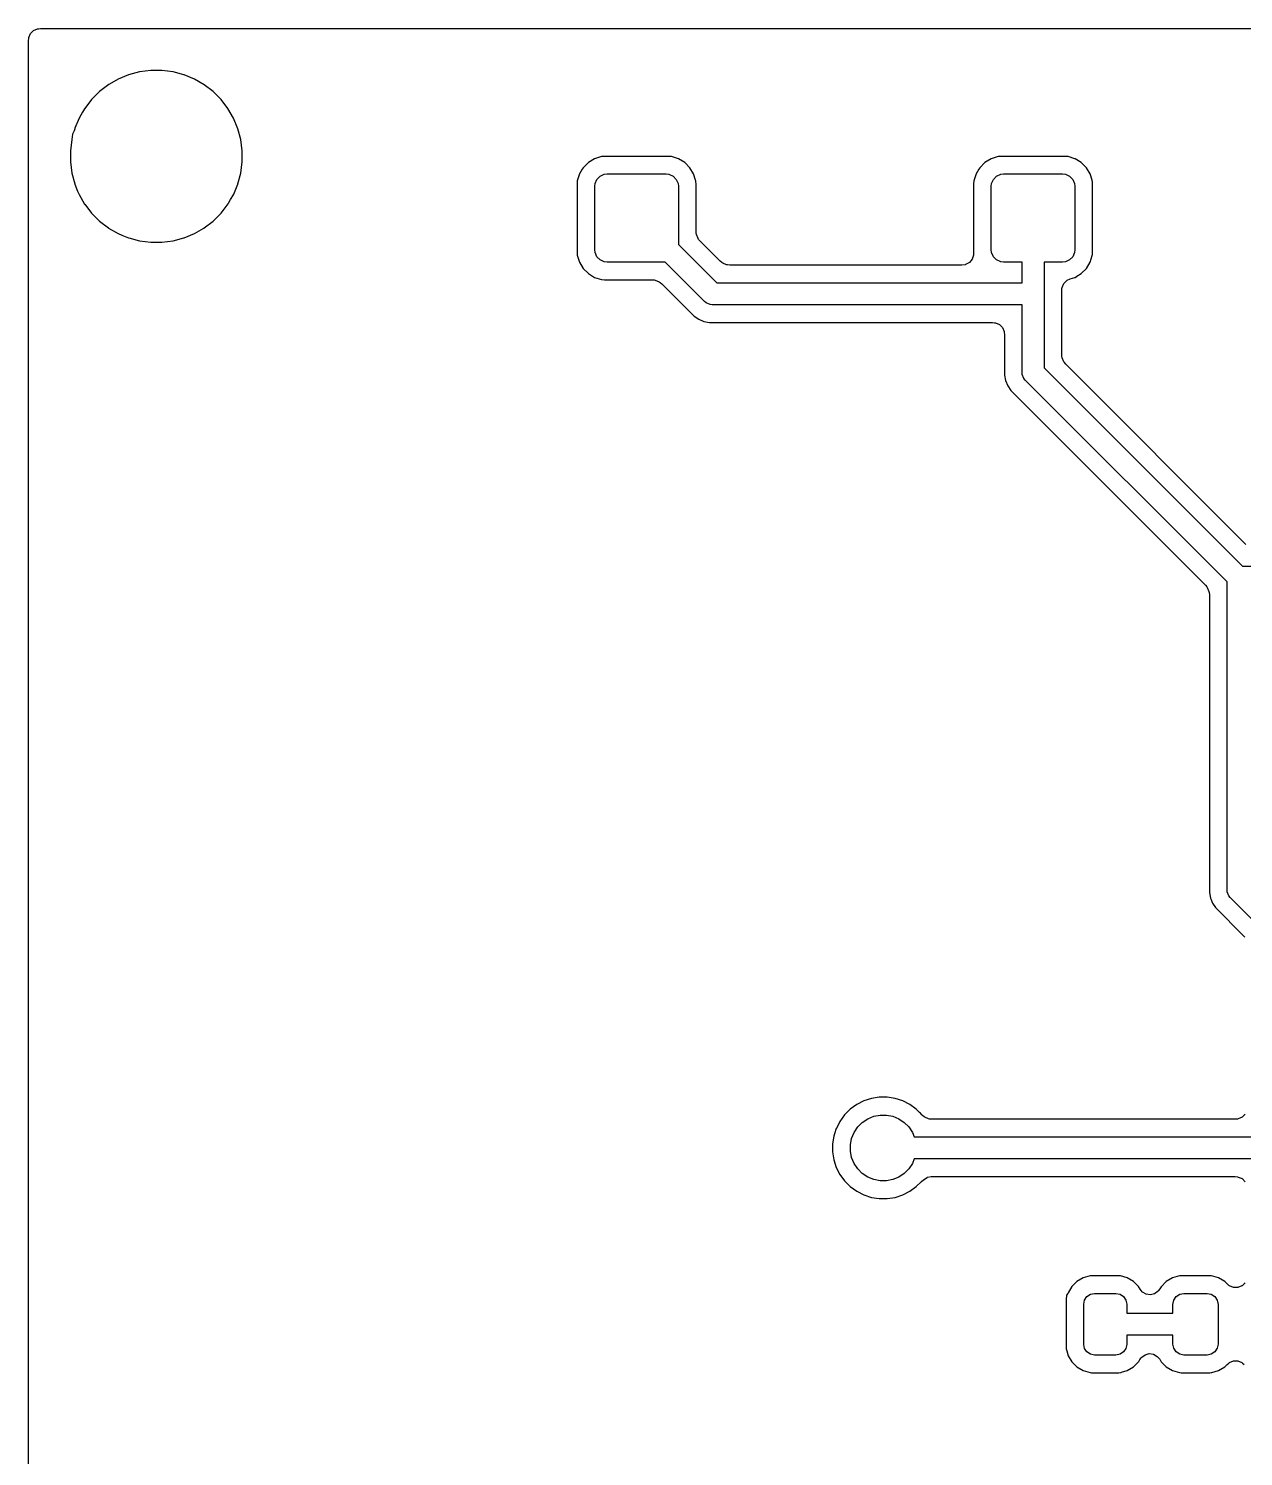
# Model space of a CAD drawing. Header units: millimetres. Extents: x 4 to 142, y 15 to 79.
# Drawn here: x 3.52 to 31.1, y 46.99 to 79.39 of the extents above; entities that cross this region are included whole.
import ezdxf

# ---------------------------------------------------------------- set-up
doc = ezdxf.new("R2010")
doc.units = ezdxf.units.MM
doc.layers.add('B.Cu', color=1, linetype='CONTINUOUS')

msp = doc.modelspace()

# ---------------------------------------------------------------- linework, layer by layer
at = {"layer": 'B.Cu'}
for points in [[(3.5234, 14.8636), (3.5234, 79.1164), (3.5234, 79.1165), (3.5282, 79.165), (3.5282, 79.1651), (3.5322, 79.1855), (3.5323, 79.1855), (3.5694, 79.2752), (3.5695, 79.2753), (3.6381, 79.3439), (3.6382, 79.344), (3.7278, 79.3811), (3.7279, 79.3812), (3.7483, 79.3852), (3.7484, 79.3852), (3.7969, 79.39), (3.797, 79.39), (142.0498, 79.39)], [(31.1546, 67.6808), (27.0642, 71.7712), (27.0641, 71.7712), (27.0332, 71.8089), (27.0332, 71.8089), (27.0204, 71.8281), (27.0204, 71.8282), (26.9832, 71.9178), (26.9832, 71.9179), (26.9819, 71.9245), (26.9787, 71.9405), (26.9787, 71.9406), (26.9739, 71.9891), (26.9739, 71.9891), (26.9739, 73.4432), (26.9739, 73.4433), (26.9787, 73.4918), (26.9787, 73.4918), (26.983, 73.5134), (26.983, 73.5135), (27.0201, 73.6031), (27.0202, 73.6033), (27.0888, 73.6719), (27.0889, 73.672), (27.1007, 73.6798), (27.1008, 73.6799), (27.1649, 73.7105), (27.165, 73.7105), (27.275, 73.7448), (27.2752, 73.7449), (27.3117, 73.767), (27.3191, 73.7715), (27.4163, 73.8302), (27.4165, 73.8304), (27.533, 73.9469), (27.5332, 73.9471), (27.6185, 74.0882), (27.6186, 74.0884), (27.667, 74.2437), (27.668, 74.2469), (27.668, 74.2471), (27.6684, 74.2496), (27.6684, 74.2497), (27.6687, 74.2572), (27.6687, 74.2572), (27.6687, 74.2572), (27.6702, 74.2733), (27.6701, 74.2733), (27.6702, 74.2733), (27.6702, 74.2733), (27.6702, 74.2733), (27.6702, 74.2733), (27.6702, 74.2734), (27.6739, 74.3144), (27.6739, 74.3145), (27.6739, 75.8655), (27.6739, 75.8656), (27.6695, 75.9135), (27.6695, 75.9135), (27.6695, 75.9135), (27.6695, 75.9135), (27.6687, 75.9228), (27.6687, 75.9229), (27.6684, 75.9303), (27.6683, 75.9304), (27.6675, 75.9377), (27.6674, 75.9379), (27.6626, 75.9502), (27.6626, 75.9502), (27.6186, 76.0916), (27.6185, 76.0918), (27.5332, 76.2329), (27.533, 76.2331), (27.4165, 76.3496), (27.4163, 76.3498), (27.2752, 76.4351), (27.275, 76.4352), (27.1175, 76.4842), (27.1173, 76.4843), (27.049, 76.4905), (27.0489, 76.4905), (25.5979, 76.4905), (25.5978, 76.4905), (25.5295, 76.4843), (25.5293, 76.4842), (25.3718, 76.4352), (25.3716, 76.4351), (25.2305, 76.3498), (25.2303, 76.3496), (25.1137, 76.2331), (25.1136, 76.2329), (25.0917, 76.1967), (25.0917, 76.1967), (25.0283, 76.0918), (25.0282, 76.0916), (24.9792, 75.9341), (24.9791, 75.9339), (24.9733, 75.8697), (24.9733, 75.8697), (24.973, 75.8671), (24.973, 75.8671), (24.9729, 75.8656), (24.9729, 75.8655), (24.9729, 74.3145), (24.9729, 74.3144), (24.9731, 74.309), (24.9731, 74.3088), (24.9726, 74.3083), (24.9726, 74.308), (24.9723, 74.2686), (24.9723, 74.2685), (24.9701, 74.2478), (24.9701, 74.2478), (24.9412, 74.1551), (24.9411, 74.155), (24.879, 74.0805), (24.8789, 74.0804), (24.793, 74.0353), (24.7929, 74.0352), (24.7805, 74.0316), (24.7804, 74.0316), (24.71, 74.0214), (24.7099, 74.0214), (19.4396, 74.0214), (19.4396, 74.0214), (19.3911, 74.0262), (19.391, 74.0262), (19.3684, 74.0307), (19.3683, 74.0307), (19.2787, 74.0678), (19.2786, 74.0679), (19.2594, 74.0807), (19.2594, 74.0807), (19.2217, 74.1116), (19.2217, 74.1117), (18.7642, 74.5692), (18.7641, 74.5692), (18.7332, 74.6069), (18.7332, 74.6069), (18.7204, 74.6261), (18.7204, 74.6262), (18.6832, 74.7158), (18.6832, 74.7159), (18.6819, 74.7225), (18.6787, 74.7385), (18.6787, 74.7386), (18.6739, 74.7871), (18.6739, 74.7871), (18.6739, 75.8655), (18.6739, 75.8656), (18.6695, 75.9135), (18.6695, 75.9135), (18.6695, 75.9135), (18.6695, 75.9135), (18.6687, 75.9228), (18.6687, 75.9229), (18.6684, 75.9303), (18.6683, 75.9304), (18.6675, 75.9377), (18.6674, 75.9379), (18.6626, 75.9502), (18.6626, 75.9502), (18.6186, 76.0916), (18.6185, 76.0918), (18.5332, 76.2329), (18.533, 76.2331), (18.4165, 76.3496), (18.4163, 76.3498), (18.2752, 76.4351), (18.275, 76.4352), (18.1175, 76.4842), (18.1173, 76.4843), (18.049, 76.4905), (18.0489, 76.4905), (16.5979, 76.4905), (16.5978, 76.4905), (16.5295, 76.4843), (16.5293, 76.4842), (16.3718, 76.4352), (16.3716, 76.4351), (16.2305, 76.3498), (16.2303, 76.3496), (16.1137, 76.2331), (16.1136, 76.2329), (16.0917, 76.1967), (16.0917, 76.1967), (16.0283, 76.0918), (16.0282, 76.0916), (15.9792, 75.9341), (15.9791, 75.9339), (15.9733, 75.8697), (15.9733, 75.8697), (15.973, 75.8671), (15.973, 75.8671), (15.9729, 75.8656), (15.9729, 75.8655), (15.9729, 74.3145), (15.9729, 74.3144), (15.9729, 74.3139), (15.9729, 74.3139), (15.9731, 74.312), (15.9791, 74.2461), (15.9792, 74.2459), (16.0282, 74.0884), (16.0283, 74.0882), (16.1136, 73.9471), (16.1137, 73.9469), (16.2303, 73.8303), (16.2305, 73.8302), (16.3716, 73.7449), (16.3718, 73.7448), (16.5293, 73.6958), (16.5295, 73.6957), (16.5978, 73.6895), (16.5979, 73.6895), (17.6763, 73.6895), (17.6763, 73.6895), (17.7248, 73.6847), (17.7249, 73.6847), (17.7475, 73.6802), (17.7476, 73.6802), (17.8372, 73.643), (17.8373, 73.643), (17.8565, 73.6302), (17.8565, 73.6302), (17.8942, 73.5992), (17.8943, 73.5992), (18.6278, 72.8657), (18.6279, 72.8656), (18.7343, 72.7945), (18.7345, 72.7944), (18.8527, 72.7454), (18.8529, 72.7454), (18.9783, 72.7204), (18.9785, 72.7204), (25.3993, 72.7204), (25.3994, 72.7204), (25.4479, 72.7156), (25.448, 72.7156), (25.4684, 72.7116), (25.4685, 72.7115), (25.5581, 72.6744), (25.5582, 72.6743), (25.6268, 72.6057), (25.6269, 72.6056), (25.664, 72.516), (25.6641, 72.5159), (25.6681, 72.4955), (25.6681, 72.4954), (25.6729, 72.4469), (25.6729, 72.4468), (25.6729, 71.528), (25.6729, 71.5278), (25.6979, 71.4024), (25.6979, 71.4022), (25.7469, 71.2839), (25.7469, 71.2839), (25.7469, 71.2838), (25.7471, 71.2834), (25.7472, 71.2833), (25.7494, 71.2802), (25.7494, 71.2802), (25.7494, 71.2802), (25.8181, 71.1774), (25.8182, 71.1773), (30.2346, 66.7609), (30.2347, 66.7608), (30.2656, 66.7231), (30.2656, 66.7231), (30.2784, 66.7039), (30.2784, 66.7038), (30.3156, 66.6142), (30.3156, 66.6141), (30.3201, 66.5915), (30.3201, 66.5914), (30.3249, 66.5429), (30.3249, 66.5429), (30.3249, 59.7865), (30.3249, 59.7863), (30.3499, 59.6609), (30.3499, 59.6607), (30.3574, 59.6426), (30.3989, 59.5425), (30.399, 59.5423), (30.4614, 59.4488), (30.4614, 59.4488), (30.4643, 59.444), (30.4643, 59.4439), (30.4701, 59.4359), (30.4702, 59.4358), (31.0951, 58.8108), (31.0952, 58.8108), (31.1261, 58.7731)], [(31.6248, 58.8476), (30.7986, 59.6737), (30.7986, 59.6738), (30.7676, 59.7116), (30.7675, 59.7117), (30.7302, 59.8017), (30.7302, 59.8018), (30.7254, 59.8505), (30.7254, 59.8505), (30.7254, 66.836), (30.7251, 66.8367), (26.1466, 71.4152), (26.1466, 71.4153), (26.1156, 71.4531), (26.1155, 71.4532), (26.0782, 71.5432), (26.0782, 71.5433), (26.0734, 71.592), (26.0734, 71.592), (26.0734, 73.1199), (26.0731, 73.1206), (26.0724, 73.1209), (19.0425, 73.1209), (19.0425, 73.1209), (18.9938, 73.1257), (18.9937, 73.1257), (18.9037, 73.163), (18.9036, 73.1631), (18.8658, 73.1941), (18.8657, 73.1941), (17.9701, 74.0897), (17.9694, 74.09), (16.6528, 74.09), (16.6528, 74.09), (16.5889, 74.0974), (16.5888, 74.0975), (16.495, 74.1389), (16.4948, 74.139), (16.4224, 74.2114), (16.4223, 74.2116), (16.3809, 74.3054), (16.3808, 74.3055), (16.3734, 74.3694), (16.3734, 74.3694), (16.3734, 75.8106), (16.3734, 75.8106), (16.3808, 75.8745), (16.3809, 75.8746), (16.4223, 75.9684), (16.4224, 75.9686), (16.4948, 76.041), (16.495, 76.0411), (16.5888, 76.0825), (16.5889, 76.0826), (16.6528, 76.09), (16.6528, 76.09), (17.994, 76.09), (17.994, 76.09), (18.0579, 76.0826), (18.058, 76.0825), (18.1518, 76.0411), (18.152, 76.041), (18.2244, 75.9686), (18.2245, 75.9684), (18.2659, 75.8746), (18.266, 75.8745), (18.2734, 75.8106), (18.2734, 75.8106), (18.2734, 74.494), (18.2737, 74.4933), (19.1458, 73.6212), (19.1465, 73.6209), (26.0724, 73.6209), (26.0731, 73.6212), (26.0734, 73.6219), (26.0734, 74.089), (26.0731, 74.0897), (26.0724, 74.09), (25.6528, 74.09), (25.6528, 74.09), (25.5889, 74.0974), (25.5888, 74.0975), (25.495, 74.1389), (25.4948, 74.139), (25.4224, 74.2114), (25.4223, 74.2116), (25.3809, 74.3054), (25.3808, 74.3055), (25.3734, 74.3694), (25.3734, 74.3694), (25.3734, 75.8106), (25.3734, 75.8106), (25.3808, 75.8745), (25.3809, 75.8746), (25.4223, 75.9684), (25.4224, 75.9686), (25.4948, 76.041), (25.495, 76.0411), (25.5888, 76.0825), (25.5889, 76.0826), (25.6528, 76.09), (25.6528, 76.09), (26.994, 76.09), (26.994, 76.09), (27.0579, 76.0826), (27.058, 76.0825), (27.1518, 76.0411), (27.152, 76.041), (27.2244, 75.9686), (27.2245, 75.9684), (27.2659, 75.8746), (27.266, 75.8745), (27.2734, 75.8106), (27.2734, 75.8106), (27.2734, 74.3694), (27.2734, 74.3694), (27.266, 74.3055), (27.2659, 74.3054), (27.2245, 74.2116), (27.2244, 74.2114), (27.152, 74.139), (27.1518, 74.1389), (27.058, 74.0975), (27.0579, 74.0974), (26.994, 74.09), (26.994, 74.09), (26.5744, 74.09), (26.5737, 74.0897), (26.5734, 74.089), (26.5734, 71.696), (26.5737, 71.6953), (31.0787, 67.1903), (31.0794, 67.19), (32.1976, 67.19)], [(31.1393, 54.7552), (31.0707, 54.6866), (31.0706, 54.6865), (30.9809, 54.6494), (30.9809, 54.6493), (30.9605, 54.6453), (30.9604, 54.6453), (30.9119, 54.6405), (30.9118, 54.6405), (24.0243, 54.6405), (24.0242, 54.6405), (23.9757, 54.6453), (23.9757, 54.6453), (23.9531, 54.6498), (23.953, 54.6498), (23.8633, 54.6869), (23.8632, 54.687), (23.8524, 54.6943), (23.8523, 54.6943), (23.8154, 54.729), (23.8147, 54.7292), (23.814, 54.729), (23.8129, 54.7279), (23.8127, 54.7278), (23.8126, 54.7279), (23.8111, 54.7294), (23.7978, 54.7437), (23.7978, 54.7438), (23.7978, 54.7438), (23.7667, 54.7801), (23.7666, 54.7803), (23.7433, 54.7972), (23.7432, 54.7972), (23.673, 54.8675), (23.6728, 54.8676), (23.5265, 54.9739), (23.5263, 54.974), (23.3651, 55.0562), (23.365, 55.0562), (23.1929, 55.1121), (23.1927, 55.1122), (23.014, 55.1405), (23.0139, 55.1405), (22.8329, 55.1405), (22.8328, 55.1405), (22.6541, 55.1122), (22.6539, 55.1121), (22.4818, 55.0562), (22.4817, 55.0562), (22.3205, 54.974), (22.3203, 54.9739), (22.174, 54.8676), (22.1738, 54.8675), (22.0459, 54.7396), (22.0458, 54.7394), (21.9394, 54.593), (21.9393, 54.5929), (21.939, 54.5922), (21.939, 54.5923), (21.8586, 54.4344), (21.8573, 54.4319), (21.8573, 54.4319), (21.8573, 54.4318), (21.8572, 54.4318), (21.8168, 54.3073), (21.8013, 54.2595), (21.8012, 54.2593), (21.7729, 54.0806), (21.7729, 54.0805), (21.7729, 53.8995), (21.7729, 53.8994), (21.8012, 53.7207), (21.8013, 53.7205), (21.8572, 53.5484), (21.8572, 53.5483), (21.9394, 53.3871), (21.9394, 53.3869), (22.0458, 53.2406), (22.0459, 53.2404), (22.1738, 53.1125), (22.174, 53.1124), (22.3203, 53.006), (22.3205, 53.006), (22.4817, 52.9238), (22.4818, 52.9238), (22.6539, 52.8679), (22.6541, 52.8678), (22.8328, 52.8395), (22.8329, 52.8395), (23.0139, 52.8395), (23.014, 52.8395), (23.1927, 52.8678), (23.1929, 52.8679), (23.365, 52.9238), (23.3651, 52.9238), (23.5263, 53.006), (23.5265, 53.006), (23.6728, 53.1124), (23.673, 53.1125), (23.7817, 53.2212), (23.7887, 53.228), (23.8332, 53.2691), (23.8333, 53.2692), (23.9161, 53.3199), (23.9161, 53.32), (23.9273, 53.3241), (23.9274, 53.3241), (24.0135, 53.3395), (24.0136, 53.3395), (30.9118, 53.3395), (30.9119, 53.3395), (30.9604, 53.3347), (30.9605, 53.3347), (30.9809, 53.3307), (30.981, 53.3306), (31.0706, 53.2935), (31.0707, 53.2934), (31.1393, 53.2248)], [(31.5849, 53.74), (23.6284, 53.74), (23.6277, 53.7397), (23.6275, 53.7394), (23.5849, 53.6365), (23.5848, 53.6364), (23.5032, 53.5142), (23.5031, 53.5142), (23.3992, 53.4103), (23.3992, 53.4102), (23.277, 53.3286), (23.2769, 53.3285), (23.1412, 53.2723), (23.1411, 53.2723), (22.997, 53.2436), (22.9969, 53.2436), (22.8499, 53.2436), (22.8498, 53.2436), (22.7057, 53.2723), (22.7056, 53.2723), (22.5699, 53.3285), (22.5698, 53.3286), (22.4476, 53.4102), (22.4476, 53.4103), (22.3437, 53.5142), (22.3436, 53.5142), (22.262, 53.6364), (22.2619, 53.6365), (22.2057, 53.7722), (22.2057, 53.7723), (22.177, 53.9164), (22.177, 53.9165), (22.177, 54.0635), (22.177, 54.0636), (22.2057, 54.2077), (22.2057, 54.2078), (22.2619, 54.3435), (22.262, 54.3436), (22.3436, 54.4657), (22.3437, 54.4658), (22.4476, 54.5697), (22.4476, 54.5698), (22.5698, 54.6514), (22.5699, 54.6515), (22.7056, 54.7077), (22.7057, 54.7077), (22.8498, 54.7364), (22.8499, 54.7364), (22.9969, 54.7364), (22.997, 54.7364), (23.1411, 54.7077), (23.1412, 54.7077), (23.2769, 54.6515), (23.277, 54.6514), (23.3992, 54.5698), (23.3992, 54.5697), (23.5031, 54.4658), (23.5032, 54.4657), (23.5848, 54.3436), (23.5849, 54.3435), (23.6275, 54.2406), (23.628, 54.2401), (23.6284, 54.24), (31.5849, 54.24)], [(31.1347, 50.9324), (31.0661, 50.8637), (31.066, 50.8637), (31.0617, 50.8608), (31.0617, 50.8608), (30.972, 50.8237), (30.9718, 50.8236), (30.8749, 50.8236), (30.8747, 50.8237), (30.7851, 50.8608), (30.785, 50.8608), (30.7677, 50.8724), (30.7677, 50.8724), (30.73, 50.9033), (30.73, 50.9034), (30.6754, 50.958), (30.6752, 50.9581), (30.5339, 51.0417), (30.5337, 51.0418), (30.3761, 51.0876), (30.3759, 51.0876), (30.3391, 51.0905), (30.3391, 51.0905), (29.6827, 51.0905), (29.6827, 51.0905), (29.6459, 51.0876), (29.6457, 51.0876), (29.4881, 51.0418), (29.4879, 51.0417), (29.3466, 50.9581), (29.3464, 50.958), (29.2304, 50.842), (29.2303, 50.8418), (29.2016, 50.7932), (29.2015, 50.7932), (29.1727, 50.7539), (29.1727, 50.7538), (29.1599, 50.7395), (29.1598, 50.7395), (29.0822, 50.6812), (29.0821, 50.6811), (28.9882, 50.657), (28.988, 50.657), (28.892, 50.6707), (28.8918, 50.6707), (28.8083, 50.7201), (28.8082, 50.7202), (28.8006, 50.727), (28.8005, 50.7271), (28.7524, 50.7857), (28.7523, 50.7858), (28.7178, 50.8441), (28.7177, 50.8443), (28.6027, 50.9593), (28.6025, 50.9594), (28.4627, 51.0421), (28.4624, 51.0422), (28.3063, 51.0876), (28.3061, 51.0876), (28.2697, 51.0905), (28.2697, 51.0905), (27.6521, 51.0905), (27.6521, 51.0905), (27.6157, 51.0876), (27.6155, 51.0876), (27.4594, 51.0422), (27.4591, 51.0421), (27.3193, 50.9594), (27.3191, 50.9593), (27.2041, 50.8443), (27.204, 50.8441), (27.1212, 50.7041), (27.1212, 50.7041), (27.1133, 50.6908), (27.1132, 50.6907), (27.113, 50.6908), (27.1128, 50.6909), (27.1121, 50.691), (27.1115, 50.6906), (27.084, 50.6508), (27.0838, 50.6503), (27.0758, 50.5478), (27.0758, 50.5478), (27.0729, 50.5113), (27.0729, 50.5113), (27.0729, 49.4687), (27.0729, 49.4686), (27.0758, 49.4323), (27.0758, 49.4321), (27.0889, 49.3871), (27.1212, 49.276), (27.1213, 49.2757), (27.204, 49.1359), (27.2041, 49.1357), (27.3191, 49.0207), (27.3193, 49.0206), (27.4591, 48.9379), (27.4594, 48.9378), (27.6155, 48.8924), (27.6157, 48.8924), (27.652, 48.8895), (27.6521, 48.8895), (28.2697, 48.8895), (28.2697, 48.8895), (28.3061, 48.8924), (28.3063, 48.8924), (28.3255, 48.8977), (28.3256, 48.8977), (28.3279, 48.8987), (28.3279, 48.8987), (28.4624, 48.9378), (28.4627, 48.9379), (28.6025, 49.0206), (28.6027, 49.0207), (28.7177, 49.1357), (28.7178, 49.1358), (28.7192, 49.1377), (28.7192, 49.1378), (28.7222, 49.1433), (28.7222, 49.1433), (28.7222, 49.1433), (28.7479, 49.1868), (28.7479, 49.1868), (28.7768, 49.2261), (28.7768, 49.2262), (28.7896, 49.2405), (28.7897, 49.2405), (28.8673, 49.2988), (28.8674, 49.2989), (28.9613, 49.323), (28.9615, 49.323), (29.0575, 49.3093), (29.0577, 49.3093), (29.1412, 49.2599), (29.1413, 49.2598), (29.1489, 49.253), (29.149, 49.2529), (29.1971, 49.1943), (29.1972, 49.1942), (29.2303, 49.1382), (29.2304, 49.138), (29.3464, 49.022), (29.3466, 49.0219), (29.4879, 48.9383), (29.4881, 48.9382), (29.6457, 48.8924), (29.6459, 48.8924), (29.6827, 48.8895), (29.6827, 48.8895), (30.3391, 48.8895), (30.3391, 48.8895), (30.3662, 48.8916), (30.3662, 48.8916), (30.3728, 48.8919), (30.3729, 48.8919), (30.3766, 48.8925), (30.3767, 48.8925), (30.3806, 48.8938), (30.5337, 48.9382), (30.5339, 48.9383), (30.6752, 49.0219), (30.6754, 49.022), (30.73, 49.0766), (30.73, 49.0767), (30.7677, 49.1076), (30.7677, 49.1076), (30.785, 49.1192), (30.7851, 49.1192), (30.8747, 49.1563), (30.8749, 49.1564), (30.9719, 49.1564), (30.9721, 49.1563), (31.0617, 49.1192), (31.0618, 49.1192), (31.0791, 49.1076), (31.0791, 49.1076), (31.1168, 49.0767)]]:
    msp.add_lwpolyline(points, dxfattribs=at)
for points in [[(4.4729, 76.3621), (4.5063, 76.1087), (4.5063, 76.1086), (4.5719, 75.8636), (4.5724, 75.862), (4.5724, 75.8619), (4.5724, 75.8617), (4.5725, 75.8616), (4.6379, 75.7037), (4.6703, 75.6255), (4.6703, 75.6254), (4.7959, 75.4079), (4.7959, 75.4079), (4.7978, 75.4045), (4.7979, 75.4044), (4.9537, 75.2013), (4.9538, 75.2012), (5.1346, 75.0204), (5.1347, 75.0203), (5.3378, 74.8645), (5.3379, 74.8644), (5.3413, 74.8625), (5.3413, 74.8625), (5.5588, 74.7369), (5.5589, 74.7369), (5.6371, 74.7045), (5.795, 74.6391), (5.7951, 74.639), (5.7953, 74.639), (5.7954, 74.639), (5.797, 74.6385), (6.042, 74.5729), (6.0421, 74.5729), (6.2955, 74.5395), (6.2956, 74.5395), (6.5512, 74.5395), (6.5513, 74.5395), (6.8047, 74.5729), (6.8048, 74.5729), (7.0497, 74.6385), (7.0514, 74.639), (7.0515, 74.639), (7.0517, 74.639), (7.0518, 74.6391), (7.2879, 74.7369), (7.288, 74.7369), (7.5055, 74.8625), (7.5055, 74.8625), (7.5055, 74.8625), (7.5089, 74.8644), (7.509, 74.8645), (7.7122, 75.0203), (7.7123, 75.0204), (7.893, 75.2012), (7.8931, 75.2013), (7.8938, 75.2022), (8.055, 75.4123), (8.0551, 75.4125), (8.0609, 75.4253), (8.0609, 75.4253), (8.1096, 75.5096), (8.1725, 75.6185), (8.1725, 75.6185), (8.1725, 75.6185), (8.1751, 75.6227), (8.1751, 75.6227), (8.1766, 75.6255), (8.1767, 75.6256), (8.1784, 75.6296), (8.1784, 75.6296), (8.1799, 75.6336), (8.2738, 75.8604), (8.2749, 75.863), (8.275, 75.8632), (8.2765, 75.8695), (8.3405, 76.1086), (8.3405, 76.1087), (8.3739, 76.3621), (8.3739, 76.3622), (8.3739, 76.6178), (8.3739, 76.6179), (8.3405, 76.8713), (8.3405, 76.8714), (8.2744, 77.1182), (8.2743, 77.1184), (8.1765, 77.3545), (8.1765, 77.3546), (8.0487, 77.5759), (8.0486, 77.576), (7.8938, 77.7778), (7.8931, 77.7788), (7.893, 77.7789), (7.7123, 77.9596), (7.7122, 77.9596), (7.5094, 78.1152), (7.5093, 78.1153), (7.288, 78.2431), (7.2879, 78.2431), (7.0518, 78.3409), (7.0516, 78.341), (6.8048, 78.4071), (6.8047, 78.4071), (6.5513, 78.4405), (6.5512, 78.4405), (6.2956, 78.4405), (6.2955, 78.4405), (6.0421, 78.4071), (6.042, 78.4071), (5.7952, 78.341), (5.795, 78.3409), (5.5589, 78.2431), (5.5588, 78.2431), (5.3587, 78.1275), (5.3587, 78.1275), (5.3459, 78.1217), (5.3457, 78.1216), (5.1356, 77.9604), (5.1347, 77.9597), (5.1346, 77.9596), (4.9538, 77.7789), (4.9537, 77.7788), (4.7979, 77.5756), (4.7978, 77.5755), (4.7959, 77.5721), (4.7959, 77.5721), (4.748, 77.4892), (4.6703, 77.3546), (4.6703, 77.3545), (4.5758, 77.1265), (4.5728, 77.1198), (4.5727, 77.1196), (4.5715, 77.1147), (4.5592, 77.0688), (4.5591, 77.0687), (4.5225, 76.9945), (4.5224, 76.9941), (4.5063, 76.8713), (4.5063, 76.8713), (4.4729, 76.6179), (4.4729, 76.6178), (4.4729, 76.3622)], [(27.4734, 50.4463), (27.4919, 50.5394), (27.492, 50.5396), (27.5447, 50.6185), (27.5449, 50.6187), (27.6238, 50.6714), (27.624, 50.6715), (27.7171, 50.69), (27.7172, 50.69), (28.2046, 50.69), (28.2047, 50.69), (28.2978, 50.6715), (28.298, 50.6714), (28.3769, 50.6187), (28.3771, 50.6185), (28.4298, 50.5396), (28.4299, 50.5394), (28.4484, 50.4463), (28.4484, 50.4462), (28.4484, 50.241), (28.4487, 50.2403), (28.4494, 50.24), (29.4974, 50.24), (29.4981, 50.2403), (29.4984, 50.241), (29.4984, 50.44), (29.4984, 50.44), (29.5174, 50.5356), (29.5175, 50.5358), (29.5716, 50.6167), (29.5717, 50.6168), (29.6526, 50.6709), (29.6528, 50.671), (29.7484, 50.69), (29.7484, 50.69), (30.2734, 50.69), (30.2734, 50.69), (30.369, 50.671), (30.3692, 50.6709), (30.4501, 50.6168), (30.4502, 50.6167), (30.5043, 50.5358), (30.5044, 50.5356), (30.5234, 50.44), (30.5234, 50.44), (30.5234, 49.54), (30.5234, 49.54), (30.5044, 49.4444), (30.5043, 49.4442), (30.4502, 49.3633), (30.4501, 49.3632), (30.3692, 49.3091), (30.369, 49.309), (30.2734, 49.29), (30.2734, 49.29), (29.7484, 49.29), (29.7484, 49.29), (29.6528, 49.309), (29.6526, 49.3091), (29.5717, 49.3632), (29.5716, 49.3633), (29.5175, 49.4442), (29.5174, 49.4444), (29.4984, 49.54), (29.4984, 49.54), (29.4984, 49.739), (29.4981, 49.7397), (29.4974, 49.74), (28.4494, 49.74), (28.4487, 49.7397), (28.4484, 49.739), (28.4484, 49.5338), (28.4484, 49.5337), (28.4299, 49.4406), (28.4298, 49.4404), (28.3771, 49.3615), (28.3769, 49.3613), (28.298, 49.3086), (28.2978, 49.3085), (28.2047, 49.29), (28.2046, 49.29), (27.7172, 49.29), (27.7171, 49.29), (27.624, 49.3085), (27.6238, 49.3086), (27.5449, 49.3613), (27.5447, 49.3615), (27.492, 49.4404), (27.4919, 49.4406), (27.4734, 49.5337), (27.4734, 49.5338), (27.4734, 50.4462)]]:
    msp.add_lwpolyline(points, close=True, dxfattribs=at)

doc.saveas('drawing.dxf')
